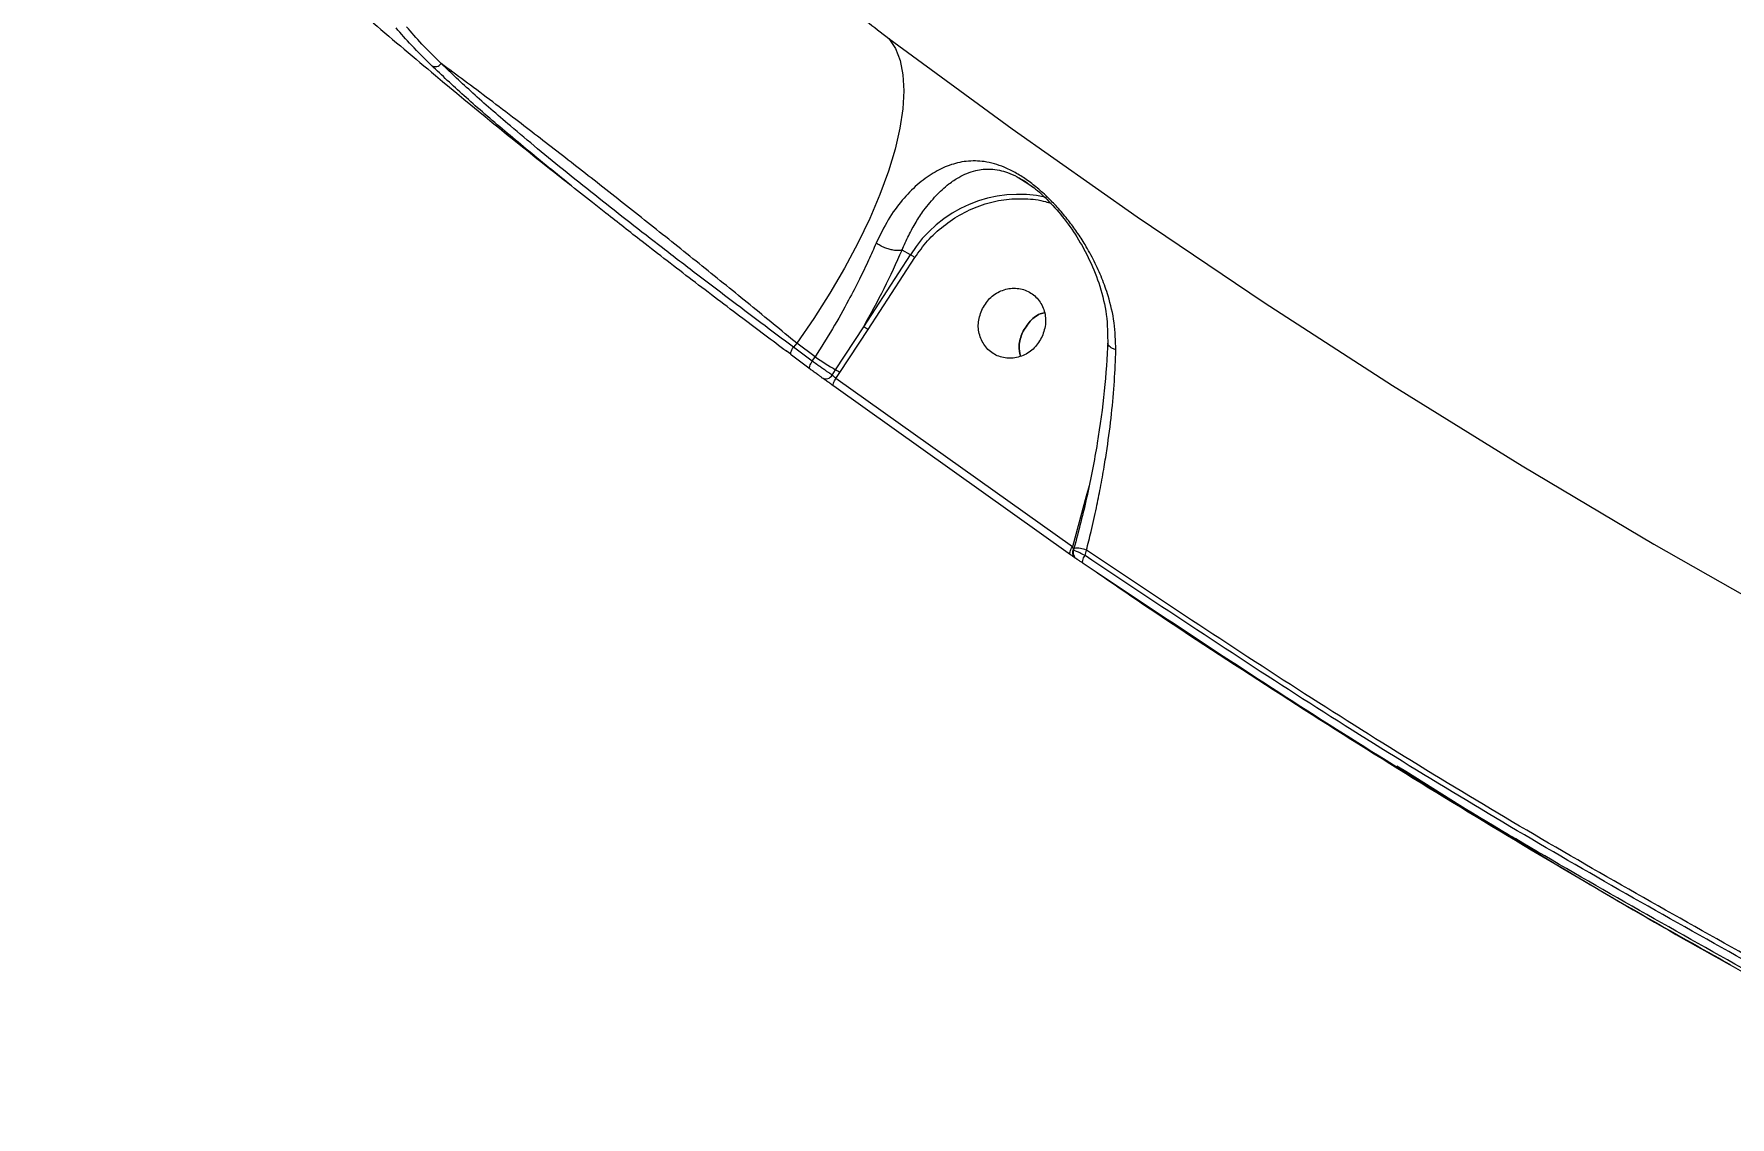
# Model space of a CAD drawing. Header units: millimetres. Extents: x -7083 to 7374, y -8368 to 7509.
# Drawn here: x 1382.3 to 1596.6, y -2618.7 to -2481.9 of the extents above; entities that cross this region are included whole.
import ezdxf

# ---------------------------------------------------------------- set-up
doc = ezdxf.new("R2010")
doc.units = ezdxf.units.MM
for name, color, linetype in [('DIKOM_ОБЪЕКТ', 7, 'Continuous'), ('DIKOM_РАЗМЕР_ЗОНА', 7, 'Continuous'), ('DIKOM_РАЗМЕР_ОБЪЕКТА', 7, 'Continuous')]:
    doc.layers.add(name, color=color, linetype=linetype)
doc.styles.add('style1', font='arial.ttf', dxfattribs={"width": 0.8})
doc.dimstyles.new('1-50', dxfattribs={"dimtxt": 300, "dimasz": 200, "dimexe": 100, "dimexo": 0, "dimgap": 100, "dimtad": 1, "dimtxsty": 'style1', "dimcen": 200, "dimclrd": 7, "dimclre": 7, "dimclrt": 7, "dimadec": 1, "dimazin": 2, "dimtfac": 1, "dimtmove": 0, "dimatfit": 2, "dimfxl": 0, "dimlwd": 25, "dimlwe": 18, "dimarcsym": 0})

# ---------------------------------------------------------------- blocks, each defined once
blk = doc.blocks.new('*D10')
at = {"layer": 'Defpoints', "color": 0, "transparency": 16777216}
for p in [(-5583.43, 647.96), (4593.55, 648.92), (4593.55, -5902.54)]:
    blk.add_point(p, dxfattribs=at)
at = {"layer": 'DIKOM_РАЗМЕР_ОБЪЕКТА', "color": 7, "lineweight": 18, "transparency": 16777216}
for p, q in [((-5583.43, 647.96), (-5583.43, -6002.54)), ((4593.55, 648.92), (4593.55, -6002.54))]:
    blk.add_line(p, q, dxfattribs=at)
at = {"layer": 'DIKOM_РАЗМЕР_ОБЪЕКТА', "color": 7, "lineweight": 25, "transparency": 16777216}
blk.add_line((-5383.43, -5902.54), (4393.55, -5902.54), dxfattribs=at)
at = {"layer": 'DIKOM_РАЗМЕР_ОБЪЕКТА', "color": 7, "transparency": 16777216}
for points in [[(-5383.43, -5869.2), (-5383.43, -5935.87), (-5583.43, -5902.54)], [(4393.55, -5869.2), (4393.55, -5935.87), (4593.55, -5902.54)]]:
    blk.add_solid(points, dxfattribs=at)
at = {"layer": 'DIKOM_РАЗМЕР_ОБЪЕКТА', "color": 7, "transparency": 16777216, "insert": (-226.13, -5649.37), "char_height": 300, "attachment_point": 5, "style": 'style1'}
blk.add_mtext('10150', dxfattribs=at)
blk = doc.blocks.new('*D11')
at = {"layer": 'Defpoints', "color": 0, "transparency": 16777216}
for p in [(-321.71, 5509.06), (-348.71, -4811.52), (5568.58, -4811.52)]:
    blk.add_point(p, dxfattribs=at)
at = {"layer": 'DIKOM_РАЗМЕР_ОБЪЕКТА', "color": 7, "lineweight": 18, "transparency": 16777216}
for p, q in [((-321.71, 5509.06), (5668.58, 5509.06)), ((-348.71, -4811.52), (5668.58, -4811.52))]:
    blk.add_line(p, q, dxfattribs=at)
at = {"layer": 'DIKOM_РАЗМЕР_ОБЪЕКТА', "color": 7, "lineweight": 25, "transparency": 16777216}
blk.add_line((5568.58, 5309.06), (5568.58, -4611.52), dxfattribs=at)
at = {"layer": 'DIKOM_РАЗМЕР_ОБЪЕКТА', "color": 7, "transparency": 16777216}
for points in [[(5535.25, 5309.06), (5601.91, 5309.06), (5568.58, 5509.06)], [(5535.25, -4611.52), (5601.91, -4611.52), (5568.58, -4811.52)]]:
    blk.add_solid(points, dxfattribs=at)
at = {"layer": 'DIKOM_РАЗМЕР_ОБЪЕКТА', "color": 7, "transparency": 16777216, "insert": (5315.31, 775.23), "char_height": 300, "attachment_point": 5, "rotation": 90, "style": 'style1'}
blk.add_mtext('10300', dxfattribs=at)
blk = doc.blocks.new('*D12')
at = {"layer": 'Defpoints', "color": 0, "transparency": 16777216}
for p in [(-621.71, 7509.06), (-373.6, -6811.53), (7273.89, -6811.53)]:
    blk.add_point(p, dxfattribs=at)
at = {"layer": 'DIKOM_РАЗМЕР_ЗОНА', "color": 7, "lineweight": 18, "transparency": 16777216}
for p, q in [((-621.71, 7509.06), (7373.89, 7509.06)), ((-373.6, -6811.53), (7373.89, -6811.53))]:
    blk.add_line(p, q, dxfattribs=at)
at = {"layer": 'DIKOM_РАЗМЕР_ЗОНА', "color": 7, "lineweight": 25, "transparency": 16777216}
blk.add_line((7273.89, 7309.06), (7273.89, -6611.53), dxfattribs=at)
at = {"layer": 'DIKOM_РАЗМЕР_ЗОНА', "color": 7, "transparency": 16777216}
for points in [[(7240.56, 7309.06), (7307.22, 7309.06), (7273.89, 7509.06)], [(7240.56, -6611.53), (7307.22, -6611.53), (7273.89, -6811.53)]]:
    blk.add_solid(points, dxfattribs=at)
at = {"layer": 'DIKOM_РАЗМЕР_ЗОНА', "color": 7, "transparency": 16777216, "insert": (7020.62, 1288.25), "char_height": 300, "attachment_point": 5, "rotation": 90, "style": 'style1'}
blk.add_mtext('14300', dxfattribs=at)
blk = doc.blocks.new('*D13')
at = {"layer": 'Defpoints', "color": 0, "transparency": 16777216}
for p in [(6593.53, 996.24), (-7083.43, 647.96), (6593.53, -8268.31)]:
    blk.add_point(p, dxfattribs=at)
at = {"layer": 'DIKOM_РАЗМЕР_ЗОНА', "color": 7, "lineweight": 18, "transparency": 16777216}
for p, q in [((6593.53, 996.24), (6593.53, -8368.31)), ((-7083.43, 647.96), (-7083.43, -8368.31))]:
    blk.add_line(p, q, dxfattribs=at)
at = {"layer": 'DIKOM_РАЗМЕР_ЗОНА', "color": 7, "lineweight": 25, "transparency": 16777216}
blk.add_line((-6883.43, -8268.31), (6393.53, -8268.31), dxfattribs=at)
at = {"layer": 'DIKOM_РАЗМЕР_ЗОНА', "color": 7, "transparency": 16777216}
for points in [[(-6883.43, -8234.97), (-6883.43, -8301.64), (-7083.43, -8268.31)], [(6393.53, -8234.97), (6393.53, -8301.64), (6593.53, -8268.31)]]:
    blk.add_solid(points, dxfattribs=at)
at = {"layer": 'DIKOM_РАЗМЕР_ЗОНА', "color": 7, "transparency": 16777216, "insert": (322.1, -8015.03), "char_height": 300, "attachment_point": 5, "style": 'style1'}
blk.add_mtext('13650', dxfattribs=at)

msp = doc.modelspace()

# ---------------------------------------------------------------- linework, layer by layer
at = {"layer": 'DIKOM_ОБЪЕКТ', "color": 7, "linetype": 'Continuous', "lineweight": 15}
for p, q in [((1506.731, -2500.037), (1507.849, -2500.768)), ((1507.869, -2500.746), (1508.58, -2501.291)), ((1487.132, -2518.854), (1493.04, -2509.761)), ((1487.683, -2519.202), (1493.591, -2510.11)), ((1491.98, -2509.175), (1491.977, -2509.175)), ((1493.04, -2509.761), (1491.98, -2509.175)), ((1483.588, -2524.305), (1487.132, -2518.854)), ((1484.106, -2524.635), (1487.683, -2519.202)), ((1478.674, -2520.925), (1478.262, -2521.44)), ((1480.999, -2522.657), (1478.674, -2520.925)), ((1477.362, -2521.869), (1477.927, -2522.293)), ((1480.377, -2524.199), (1477.998, -2522.427)), ((1480.639, -2523.211), (1478.262, -2521.44)), ((1480.639, -2523.211), (1480.999, -2522.657)), ((1483.165, -2524.958), (1483.588, -2524.305)), ((1483.621, -2525.381), (1484.106, -2524.635)), ((1513.491, -2546.645), (1483.621, -2525.381)), ((1513.257, -2547.653), (1483.363, -2526.372)), ((1515.225, -2540.26), (1513.491, -2546.645)), ((1515.592, -2538.938), (1515.225, -2540.26)), ((1513.62, -2546.92), (1513.491, -2546.645)), ((1513.693, -2546.848), (1513.625, -2547.093)), ((1515.086, -2547.73), (1515.273, -2547.059))]:
    msp.add_line(p, q, dxfattribs=at)
at = {"layer": 'DIKOM_ОБЪЕКТ', "color": 7, "linetype": 'Continuous', "lineweight": 15, "flags": 128}
for points in [[(1490.3, -2482.443), (1491.135, -2483.703), (1491.735, -2485.237), (1492.095, -2487.028), (1492.211, -2489.062), (1492.083, -2491.319), (1491.712, -2493.78), (1491.101, -2496.421), (1490.256, -2499.219), (1489.184, -2502.148), (1487.895, -2505.181), (1486.402, -2508.291), (1484.716, -2511.449), (1482.855, -2514.627), (1480.835, -2517.795), (1478.674, -2520.925)], [(1490.3, -2482.443), (1505.889, -2493.86), (1521.689, -2504.972), (1537.696, -2515.774), (1553.905, -2526.263), (1570.31, -2536.437), (1586.907, -2546.29), (1603.689, -2555.822), (1620.652, -2565.028), (1637.79, -2573.905), (1655.098, -2582.452), (1672.571, -2590.664), (1690.202, -2598.539), (1707.986, -2606.076), (1725.917, -2613.271), (1743.99, -2620.122), (1762.2, -2626.627), (1780.539, -2632.784), (1799.002, -2638.591), (1817.584, -2644.046)], [(1477.998, -2522.427), (1477.951, -2522.371), (1477.927, -2522.288), (1477.927, -2522.18), (1477.951, -2522.053), (1477.999, -2521.91), (1478.069, -2521.756), (1478.157, -2521.597), (1478.262, -2521.44)], [(1480.377, -2524.199), (1480.33, -2524.143), (1480.305, -2524.06), (1480.305, -2523.953), (1480.329, -2523.825), (1480.377, -2523.681), (1480.446, -2523.527), (1480.535, -2523.369), (1480.639, -2523.211)], [(1483.363, -2526.372), (1483.315, -2526.317), (1483.29, -2526.234), (1483.289, -2526.127), (1483.313, -2525.999), (1483.36, -2525.855), (1483.429, -2525.7), (1483.517, -2525.54), (1483.621, -2525.381)], [(1513.257, -2547.653), (1513.208, -2547.597), (1513.181, -2547.513), (1513.178, -2547.404), (1513.199, -2547.274), (1513.242, -2547.127), (1513.307, -2546.97), (1513.391, -2546.807), (1513.491, -2546.645)], [(1513.671, -2546.927), (1513.654, -2546.925), (1513.62, -2546.92)], [(1514.853, -2548.738), (1514.805, -2548.682), (1514.779, -2548.598), (1514.776, -2548.488), (1514.797, -2548.358), (1514.84, -2548.212), (1514.904, -2548.054), (1514.987, -2547.892), (1515.086, -2547.73)]]:
    msp.add_lwpolyline(points, dxfattribs=at)
at = {"layer": 'DIKOM_ОБЪЕКТ', "color": 7, "linetype": 'Continuous', "lineweight": 15}
for centre, radius, start, end in [((1433.033, -2485.053), 0.941, 239.9122, 322.78056), ((1506.735, -2518.259), 16.118, 77.55365, 148.18151), ((1481.601, -2528.207), 10.867, 55.9676, 59.4057), ((1516.068, -2470.409), 62.926, 236.12994, 238.92533), ((1482.356, -2524.492), 0.933, 238.53097, 330.07486), ((1477.092, -2535.084), 12.585, 56.12994, 58.92533), ((1514.339, -2547.373), 0.849, 147.83615, 228.56384), ((1514.094, -2549.868), 3.046, 67.23437, 97.5627)]:
    msp.add_arc(centre, radius, start, end, dxfattribs=at)
for points, knots in [([(1480.989, -2474.315), (1481.156, -2474.523), (1481.492, -2474.942), (1482.345, -2475.811), (1483.408, -2476.811), (1484.652, -2477.914), (1486.017, -2479.071), (1487.931, -2480.636), (1489.353, -2481.721), (1490.3, -2482.443)], [0, 0, 0, 0, 0.1248699, 0.2501592, 0.3747189, 0.5000883, 0.6248901, 0.7500938, 1, 1, 1, 1]), ([(1425.181, -2480.489), (1427.803, -2482.709), (1435.152, -2488.932), (1443.449, -2495.72), (1449.176, -2500.218), (1450.032, -2500.891)], [0, 0, 0, 0, 0.3204047, 0.8983607, 1, 1, 1, 1]), ([(1433.782, -2485.622), (1432.926, -2484.774), (1431.213, -2483.078), (1430.007, -2481.681), (1429.404, -2480.983)], [0, 0, 0, 0, 0.4999949, 1, 1, 1, 1]), ([(1454.58, -2504.51), (1454.014, -2504.067), (1451.366, -2501.997), (1446.894, -2498.392), (1441.407, -2493.844), (1436.493, -2489.585), (1433.873, -2487.107), (1432.561, -2485.867)], [0, 0, 0, 0, 0.0635311, 0.2971541, 0.5317978, 0.7657133, 1, 1, 1, 1]), ([(1478.674, -2520.925), (1476.736, -2519.331), (1472.874, -2516.154), (1466.748, -2511.197), (1460.601, -2506.279), (1454.534, -2501.483), (1448.662, -2496.897), (1443.77, -2493.128), (1439.808, -2490.115), (1436.627, -2487.722), (1434.738, -2486.328), (1433.782, -2485.622)], [0, 0, 0, 0, 0.12647, 0.2520609, 0.3767757, 0.5006175, 0.6245229, 0.7502833, 0.8314679, 0.9147066, 1, 1, 1, 1]), ([(1478.262, -2521.44), (1476.901, -2520.423), (1474.219, -2518.419), (1470.1, -2515.311), (1465.935, -2512.145), (1461.757, -2508.939), (1457.621, -2505.729), (1453.583, -2502.554), (1449.678, -2499.431), (1445.94, -2496.38), (1441.875, -2492.973), (1437.619, -2489.273), (1435.061, -2486.838), (1433.782, -2485.622)], [0, 0, 0, 0, 0.0861061, 0.1697268, 0.2508704, 0.3366074, 0.4198739, 0.5006844, 0.585479, 0.6687211, 0.7504334, 0.8753145, 1, 1, 1, 1]), ([(1518.982, -2521.785), (1518.947, -2520.635), (1518.877, -2518.342), (1518.158, -2515.323), (1517.258, -2512.742), (1516.284, -2510.58), (1515.208, -2508.63), (1514.104, -2506.921), (1512.987, -2505.401), (1511.786, -2503.962), (1510.466, -2502.576), (1509.089, -2501.325), (1507.664, -2500.232), (1506.25, -2499.344), (1504.9, -2498.689), (1503.599, -2498.238), (1502.389, -2497.984), (1501.211, -2497.892), (1499.721, -2497.967), (1497.931, -2498.396), (1495.875, -2499.39), (1493.886, -2500.852), (1491.984, -2502.811), (1490.189, -2505.241), (1489.201, -2507.277), (1488.707, -2508.295)], [0, 0, 0, 0, 0.0627894, 0.1252337, 0.1667286, 0.2086542, 0.2499488, 0.2820839, 0.3123889, 0.344888, 0.3751492, 0.4070116, 0.4378221, 0.4685221, 0.5005855, 0.5307968, 0.5632513, 0.5935681, 0.6256037, 0.6880617, 0.7502896, 0.8128147, 0.874873, 0.9374739, 1, 1, 1, 1]), ([(1491.977, -2509.175), (1492.25, -2508.547), (1492.799, -2507.286), (1493.741, -2505.613), (1494.644, -2504.257), (1495.502, -2503.154), (1496.268, -2502.291), (1497.074, -2501.499), (1498.019, -2500.704), (1499.057, -2500.008), (1500.184, -2499.451), (1501.206, -2499.116), (1502.207, -2498.946), (1503.188, -2498.922), (1504.211, -2499.046), (1505.327, -2499.377), (1506.166, -2499.702), (1506.679, -2500.019), (1506.757, -2500.067)], [0, 0, 0, 0, 0.0768578, 0.1542647, 0.2334, 0.2892598, 0.3492624, 0.4036502, 0.4658246, 0.552776, 0.6229411, 0.6983328, 0.7566706, 0.8146836, 0.8767812, 0.9313637, 0.9896728, 1, 1, 1, 1]), ([(1506.757, -2500.067), (1507.114, -2500.254), (1507.48, -2500.446), (1507.861, -2500.739), (1507.869, -2500.746)], [0, 0, 0, 0, 0.9766808, 1, 1, 1, 1]), ([(1507.849, -2500.768), (1508.023, -2500.879), (1508.818, -2501.381), (1510.395, -2502.824), (1512.34, -2504.984), (1514.171, -2507.586), (1515.777, -2510.526), (1517.052, -2513.805), (1517.924, -2517.39), (1517.945, -2519.866), (1517.956, -2521.139)], [0, 0, 0, 0, 0.028654, 0.1305122, 0.2458369, 0.3739083, 0.5147709, 0.6659755, 0.8281429, 1, 1, 1, 1]), ([(1493.591, -2510.11), (1494.108, -2509.394), (1495.168, -2507.93), (1497.195, -2506.06), (1499.531, -2504.499), (1502.119, -2503.373), (1504.832, -2502.731), (1507.522, -2502.636), (1509.534, -2502.843), (1510.569, -2503.207), (1510.796, -2503.287)], [0, 0, 0, 0, 0.1290471, 0.2641924, 0.4037325, 0.5455784, 0.6874243, 0.8269644, 0.9621097, 1, 1, 1, 1]), ([(1477.407, -2521.982), (1475.569, -2520.604), (1471.694, -2517.7), (1465.513, -2512.999), (1459.669, -2508.512), (1456.093, -2505.7), (1454.58, -2504.51)], [0, 0, 0, 0, 0.2491186, 0.5251559, 0.7989904, 1, 1, 1, 1]), ([(1488.707, -2508.295), (1488.394, -2509.011), (1487.734, -2510.519), (1486.575, -2512.927), (1485.079, -2515.817), (1483.232, -2519.109), (1481.743, -2521.474), (1480.999, -2522.657)], [0, 0, 0, 0, 0.1510775, 0.3182029, 0.5013749, 0.7506841, 1, 1, 1, 1]), ([(1491.977, -2509.175), (1491.849, -2509.204), (1491.544, -2509.273), (1490.955, -2509.219), (1490.332, -2509.07), (1489.778, -2508.875), (1489.21, -2508.614), (1488.875, -2508.401), (1488.707, -2508.295)], [0, 0, 0, 0, 0.1646922, 0.3937885, 0.5323437, 0.6830611, 0.840996, 1, 1, 1, 1]), ([(1487.132, -2518.854), (1488.024, -2517.238), (1489.818, -2513.988), (1491.257, -2510.785), (1491.98, -2509.175)], [0, 0, 0, 0, 0.4974038, 1, 1, 1, 1]), ([(1507.182, -2519.589), (1507.483, -2519.089), (1508.086, -2518.088), (1509.165, -2517.25), (1509.822, -2517.129), (1509.929, -2517.11)], [0, 0, 0, 0, 0.4555861, 0.9111722, 1, 1, 1, 1]), ([(1509.929, -2517.11), (1509.822, -2517.129), (1509.165, -2517.25), (1508.086, -2518.088), (1507.483, -2519.089), (1507.182, -2519.589)], [0, 0, 0, 0, 0.0888278, 0.5444139, 1, 1, 1, 1]), ([(1506.936, -2522.553), (1506.844, -2522.13), (1506.63, -2521.145), (1506.981, -2520.155), (1507.182, -2519.589)], [0, 0, 0, 0, 0.4286013, 1, 1, 1, 1]), ([(1507.182, -2519.589), (1506.981, -2520.155), (1506.63, -2521.145), (1506.844, -2522.13), (1506.936, -2522.553)], [0, 0, 0, 0, 0.5713987, 1, 1, 1, 1]), ([(1517.976, -2520.687), (1517.854, -2522.76), (1517.608, -2526.923), (1516.69, -2533.524), (1515.424, -2540.228), (1514.271, -2544.639), (1513.693, -2546.848)], [0, 0, 0, 0, 0.2488306, 0.4997774, 0.7494439, 1, 1, 1, 1]), ([(1518.982, -2521.785), (1518.84, -2521.728), (1518.559, -2521.616), (1518.177, -2521.353), (1517.949, -2521.08), (1517.989, -2520.89), (1517.999, -2520.84)], [0, 0, 0, 0, 0.2297473, 0.4536358, 0.8565497, 1, 1, 1, 1]), ([(1483.165, -2524.958), (1483.04, -2524.875), (1482.837, -2524.74), (1482.438, -2524.468), (1482.046, -2524.199), (1481.623, -2523.905), (1481.14, -2523.567), (1480.827, -2523.345), (1480.639, -2523.211)], [0, 0, 0, 0, 0.2128345, 0.3471929, 0.4999533, 0.6577679, 0.7938232, 1, 1, 1, 1]), ([(1515.273, -2547.059), (1515.471, -2546.272), (1515.919, -2544.499), (1516.505, -2541.873), (1517.054, -2539.147), (1517.501, -2536.646), (1517.993, -2533.517), (1518.454, -2529.892), (1518.832, -2525.72), (1518.932, -2523.092), (1518.982, -2521.785)], [0, 0, 0, 0, 0.093005, 0.2094334, 0.3069222, 0.4104598, 0.5005846, 0.6719885, 0.8369107, 1, 1, 1, 1]), ([(1481.869, -2525.288), (1481.781, -2525.225), (1481.605, -2525.1), (1481.216, -2524.818), (1480.787, -2524.503), (1480.514, -2524.3), (1480.377, -2524.199)], [0, 0, 0, 0, 0.2500089, 0.5000026, 0.7497715, 1, 1, 1, 1]), ([(1483.363, -2526.372), (1483.226, -2526.271), (1482.953, -2526.07), (1482.522, -2525.757), (1482.133, -2525.475), (1481.957, -2525.35), (1481.869, -2525.288)], [0, 0, 0, 0, 0.2502289, 0.4999982, 0.7499906, 1, 1, 1, 1]), ([(1483.621, -2525.381), (1483.586, -2525.349), (1483.528, -2525.297), (1483.44, -2525.217), (1483.363, -2525.146), (1483.292, -2525.08), (1483.221, -2525.013), (1483.186, -2524.979), (1483.165, -2524.958)], [0, 0, 0, 0, 0.208668, 0.3440907, 0.500033, 0.6556582, 0.7909646, 1, 1, 1, 1]), ([(1513.627, -2547.086), (1513.608, -2547.184), (1513.58, -2547.335), (1513.605, -2547.544), (1513.663, -2547.752), (1513.794, -2547.986), (1513.964, -2548.125), (1514.048, -2548.194)], [0, 0, 0, 0, 0.226457, 0.3463426, 0.4727578, 0.7388871, 1, 1, 1, 1]), ([(1515.086, -2547.73), (1514.849, -2547.615), (1514.376, -2547.384), (1513.881, -2547.162), (1513.626, -2547.063), (1513.652, -2547.094), (1513.659, -2547.102)], [0, 0, 0, 0, 0.2929263, 0.5856452, 0.8866021, 1, 1, 1, 1]), ([(1602.303, -2600.314), (1592.403, -2594.781), (1572.608, -2583.717), (1543.58, -2565.955), (1524.71, -2553.359), (1515.273, -2547.059)], [0, 0, 0, 0, 0.3333848, 0.6666152, 1, 1, 1, 1]), ([(1513.777, -2548.009), (1513.702, -2547.958), (1513.551, -2547.854), (1513.356, -2547.72), (1513.257, -2547.653)], [0, 0, 0, 0, 0.4977235, 1, 1, 1, 1]), ([(1514.054, -2548.199), (1514.069, -2548.209), (1514.099, -2548.229), (1514.052, -2548.198), (1513.951, -2548.129), (1513.835, -2548.049), (1513.777, -2548.009)], [0, 0, 0, 0, 0.248819, 0.4995737, 0.7479959, 1, 1, 1, 1]), ([(1514.853, -2548.738), (1514.72, -2548.648), (1514.453, -2548.466), (1514.168, -2548.273), (1514.005, -2548.163), (1514.038, -2548.187), (1514.054, -2548.199)], [0, 0, 0, 0, 0.2501829, 0.500132, 0.7500443, 1, 1, 1, 1]), ([(1601.942, -2600.869), (1592.063, -2595.347), (1572.309, -2584.305), (1543.339, -2566.582), (1524.505, -2554.015), (1515.086, -2547.73)], [0, 0, 0, 0, 0.3333846, 0.6666154, 1, 1, 1, 1]), ([(1516.476, -2549.806), (1518.435, -2551.15), (1525.505, -2555.999), (1537.868, -2564.082), (1553.559, -2574.058), (1569.437, -2583.74), (1583.761, -2592.198), (1592.861, -2597.306), (1596.555, -2599.379)], [0, 0, 0, 0, 0.0756435, 0.272946, 0.4702924, 0.6676861, 0.8651306, 1, 1, 1, 1]), ([(1554.468, -2574.281), (1560.526, -2578.079), (1575.969, -2587.76), (1599.286, -2601.163), (1616.744, -2610.368), (1624.408, -2614.409)], [0, 0, 0, 0, 0.26591, 0.6777724, 1, 1, 1, 1])]:
    msp.add_open_spline(points, degree=3, knots=knots, dxfattribs=at)
for points in [[(1432.561, -2485.867), (1431.686, -2485.001), (1429.936, -2483.268), (1428.703, -2481.84), (1428.087, -2481.126)], [(1493.591, -2510.11), (1493.538, -2510.075), (1493.432, -2510.004), (1493.266, -2509.898), (1493.122, -2509.809), (1493.067, -2509.777), (1493.04, -2509.761)], [(1502.041, -2516.747), (1502.341, -2516.236), (1502.94, -2515.213), (1504.439, -2514.233), (1506.114, -2513.871), (1507.761, -2514.204), (1509.118, -2515.178), (1509.969, -2516.639), (1510.237, -2518.388), (1509.868, -2519.511), (1509.683, -2520.073)], [(1509.683, -2520.073), (1509.383, -2520.584), (1508.784, -2521.607), (1507.285, -2522.587), (1505.61, -2522.95), (1503.964, -2522.616), (1502.606, -2521.642), (1501.755, -2520.181), (1501.487, -2518.432), (1501.856, -2517.309), (1502.041, -2516.747)], [(1601.781, -2601.921), (1591.895, -2596.395), (1572.124, -2585.344), (1543.13, -2567.605), (1524.279, -2555.027), (1514.853, -2548.738)]]:
    msp.add_open_spline(points, degree=3, dxfattribs=at)

# ---------------------------------------------------------------- dimensions: what is measured, and where the dimension line sits
at = {"layer": 'DIKOM_РАЗМЕР_ЗОНА'}
dim = msp.add_linear_dim(base=(7273.891, -6811.526), p1=(-621.712, 7509.064), p2=(-373.605, -6811.526), angle=90, text='14300', dimstyle='1-50', dxfattribs=at)
dim.commit()
dim.dimension.update_dxf_attribs({"geometry": '*D12', "text_midpoint": (7273.891, 1288.251), "dimtype": 160})
dim = msp.add_linear_dim(base=(6593.528, -8268.308), p1=(-7083.425, 647.956), p2=(6593.528, 996.237), text='13650', dimstyle='1-50', dxfattribs=at)
dim.commit()
dim.dimension.update_dxf_attribs({"geometry": '*D13', "text_midpoint": (322.101, -8268.308), "dimtype": 160})
at = {"layer": 'DIKOM_РАЗМЕР_ОБЪЕКТА'}
dim = msp.add_linear_dim(base=(5568.58, -4811.525), p1=(-321.712, 5509.064), p2=(-348.712, -4811.525), angle=90, text='10300', dimstyle='1-50', dxfattribs=at)
dim.commit()
dim.dimension.update_dxf_attribs({"geometry": '*D11', "text_midpoint": (5568.58, 775.227), "dimtype": 160})
dim = msp.add_linear_dim(base=(4593.55, -5902.538), p1=(-5583.425, 647.956), p2=(4593.55, 648.921), text='10150', dimstyle='1-50', dxfattribs=at)
dim.commit()
dim.dimension.update_dxf_attribs({"geometry": '*D10', "text_midpoint": (-226.127, -5902.538), "dimtype": 160})

doc.saveas('drawing.dxf')
